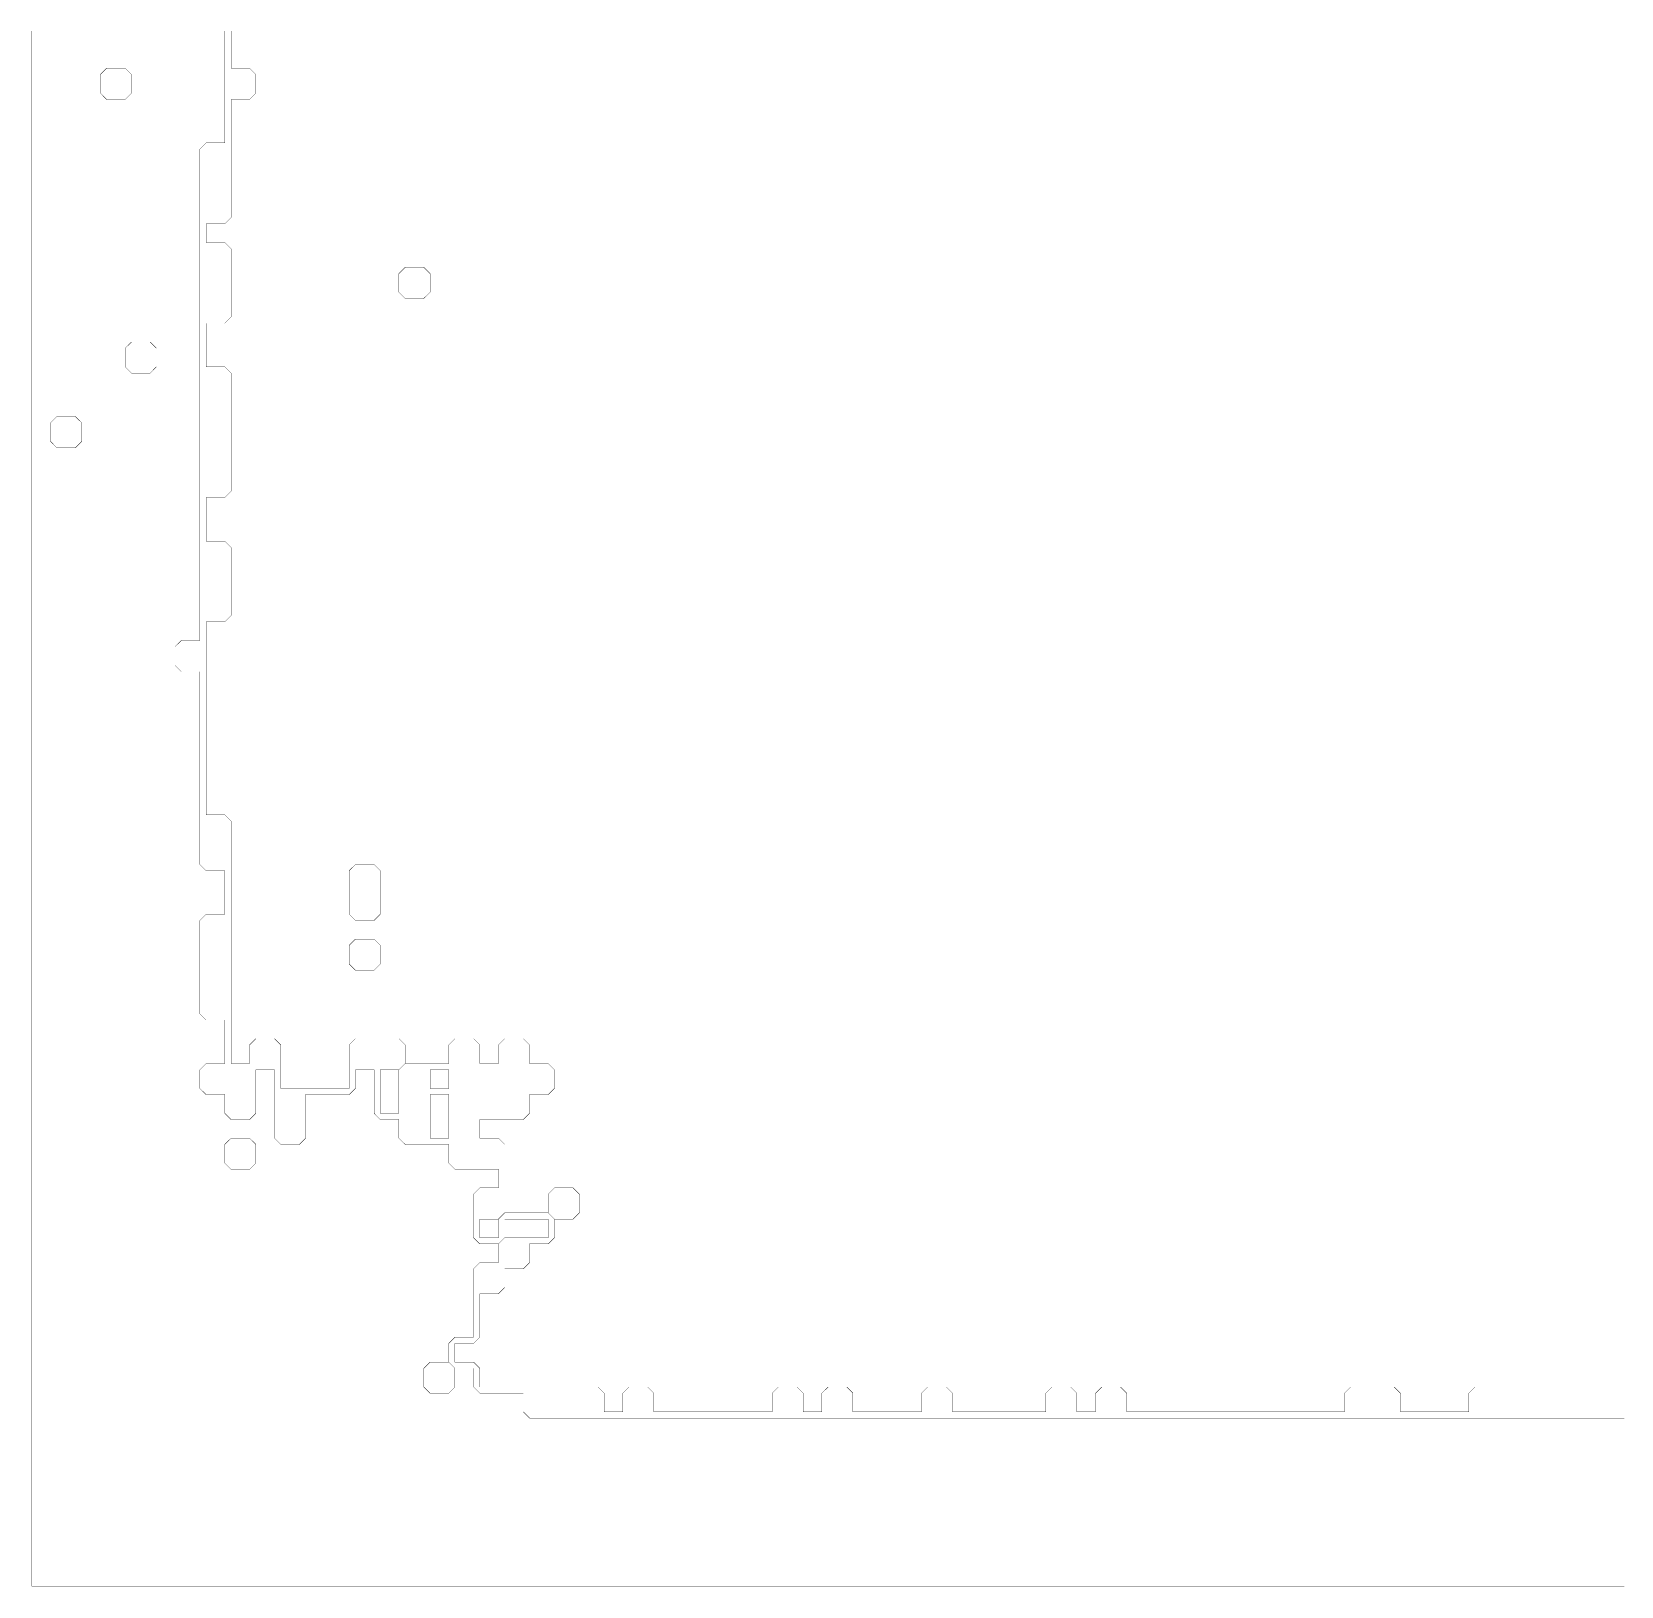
# Model space of a CAD drawing. Header units: metres. Extents: x 0 to 5090, y -5090 to 0.
# Drawn here: x 0 to 2545, y -5090 to -2601 of the extents above; entities that cross this region are included whole.
import ezdxf

# ---------------------------------------------------------------- set-up
doc = ezdxf.new("R2010")
doc.units = ezdxf.units.M
doc.layers.add('conductor', color=1, linetype='Continuous')
doc.layers.add('substrate', color=5, linetype='Continuous')

msp = doc.modelspace()

# ---------------------------------------------------------------- linework, layer by layer
at = {"layer": 'conductor', "const_width": 0.5}
msp.add_lwpolyline([(318.8, -2599.8), (318.8, -2609.8), (318.8, -2619.7), (318.8, -2629.7), (318.8, -2639.6), (318.8, -2649.6), (318.8, -2659.6), (328.7, -2659.6), (338.7, -2659.6), (348.6, -2659.6), (358.6, -2669.5), (358.6, -2679.5), (358.6, -2689.5), (358.6, -2699.4), (348.6, -2709.4), (338.7, -2709.4), (328.7, -2709.4), (318.8, -2709.4), (318.8, -2719.3), (318.8, -2729.3), (318.8, -2739.3), (318.8, -2749.2), (318.8, -2759.2), (318.8, -2769.1), (318.8, -2779.1), (318.8, -2789.1), (318.8, -2799), (318.8, -2809), (318.8, -2818.9), (318.8, -2828.9), (318.8, -2838.9), (318.8, -2848.8), (318.8, -2858.8), (318.8, -2868.8), (318.8, -2878.7), (318.8, -2888.7), (318.8, -2898.6), (308.8, -2908.6), (298.8, -2908.6), (288.9, -2908.6), (278.9, -2908.6), (278.9, -2918.6), (278.9, -2928.5), (278.9, -2938.5), (288.9, -2938.5), (298.8, -2938.5), (308.8, -2938.5), (318.8, -2948.4), (318.8, -2958.4), (318.8, -2968.4), (318.8, -2978.3), (318.8, -2988.3), (318.8, -2998.2), (318.8, -3008.2), (318.8, -3018.2), (318.8, -3028.1), (318.8, -3038.1), (318.8, -3048), (318.8, -3058), (308.8, -3068), (298.8, -3068), (288.9, -3068), (278.9, -3068), (278.9, -3077.9), (278.9, -3087.9), (278.9, -3097.9), (278.9, -3107.8), (278.9, -3117.8), (278.9, -3127.7), (278.9, -3137.7), (288.9, -3137.7), (298.8, -3137.7), (308.8, -3137.7), (318.8, -3147.7), (318.8, -3157.6), (318.8, -3167.6), (318.8, -3177.5), (318.8, -3187.5), (318.8, -3197.5), (318.8, -3207.4), (318.8, -3217.4), (318.8, -3227.3), (318.8, -3237.3), (318.8, -3247.3), (318.8, -3257.2), (318.8, -3267.2), (318.8, -3277.1), (318.8, -3287.1), (318.8, -3297.1), (318.8, -3307), (318.8, -3317), (318.8, -3327), (318.8, -3336.9), (308.8, -3346.9), (298.8, -3346.9), (288.9, -3346.9), (278.9, -3346.9), (278.9, -3356.8), (278.9, -3366.8), (278.9, -3376.8), (278.9, -3386.7), (278.9, -3396.7), (278.9, -3406.6), (278.9, -3416.6), (288.9, -3416.6), (298.8, -3416.6), (308.8, -3416.6), (318.8, -3426.6), (318.8, -3436.5), (318.8, -3446.5), (318.8, -3456.4), (318.8, -3466.4), (318.8, -3476.4), (318.8, -3486.3), (318.8, -3496.3), (318.8, -3506.2), (318.8, -3516.2), (318.8, -3526.2), (318.8, -3536.1), (308.8, -3546.1), (298.8, -3546.1), (288.9, -3546.1), (278.9, -3546.1), (278.9, -3556.1), (278.9, -3566), (278.9, -3576), (278.9, -3585.9), (278.9, -3595.9), (278.9, -3605.9), (278.9, -3615.8), (278.9, -3625.8), (278.9, -3635.7), (278.9, -3645.7), (278.9, -3655.7), (278.9, -3665.6), (278.9, -3675.6), (278.9, -3685.5), (278.9, -3695.5), (278.9, -3705.5), (278.9, -3715.4), (278.9, -3725.4), (278.9, -3735.4), (278.9, -3745.3), (278.9, -3755.3), (278.9, -3765.2), (278.9, -3775.2), (278.9, -3785.2), (278.9, -3795.1), (278.9, -3805.1), (278.9, -3815), (278.9, -3825), (278.9, -3835), (278.9, -3844.9), (278.9, -3854.9), (288.9, -3854.9), (298.8, -3854.9), (308.8, -3854.9), (318.8, -3864.8), (318.8, -3874.8), (318.8, -3884.8), (318.8, -3894.7), (318.8, -3904.7), (318.8, -3914.6), (318.8, -3924.6), (318.8, -3934.6), (318.8, -3944.5), (318.8, -3954.5), (318.8, -3964.5), (318.8, -3974.4), (318.8, -3984.4), (318.8, -3994.3), (318.8, -4004.3), (318.8, -4014.3), (318.8, -4024.2), (318.8, -4034.2), (318.8, -4044.1), (318.8, -4054.1), (318.8, -4064.1), (318.8, -4074), (318.8, -4084), (318.8, -4093.9), (318.8, -4103.9), (318.8, -4113.9), (318.8, -4123.8), (318.8, -4133.8), (318.8, -4143.8), (318.8, -4153.7), (318.8, -4163.7), (318.8, -4173.6), (318.8, -4183.6), (318.8, -4193.6), (318.8, -4203.5), (318.8, -4213.5), (318.8, -4223.4), (318.8, -4233.4), (318.8, -4243.4), (318.8, -4253.3), (328.7, -4253.3), (338.7, -4253.3), (348.6, -4253.3), (348.6, -4243.4), (348.6, -4233.4), (348.6, -4223.4), (358.6, -4213.5), (368.6, -4213.5), (378.5, -4213.5), (388.5, -4213.5), (398.4, -4223.4), (398.4, -4233.4), (398.4, -4243.4), (398.4, -4253.3), (398.4, -4263.3), (398.4, -4273.2), (398.4, -4283.2), (398.4, -4293.2), (408.4, -4293.2), (418.4, -4293.2), (428.3, -4293.2), (438.3, -4293.2), (448.2, -4293.2), (458.2, -4293.2), (468.2, -4293.2), (478.1, -4293.2), (488.1, -4293.2), (498, -4293.2), (508, -4293.2), (508, -4283.2), (508, -4273.2), (508, -4263.3), (508, -4253.3), (508, -4243.4), (508, -4233.4), (508, -4223.4), (518, -4213.5), (527.9, -4213.5), (537.9, -4213.5), (547.9, -4213.5), (557.8, -4213.5), (567.8, -4213.5), (577.7, -4213.5), (587.7, -4213.5), (597.7, -4223.4), (597.7, -4233.4), (597.7, -4243.4), (597.7, -4253.3), (587.7, -4263.3), (577.7, -4263.3), (567.8, -4263.3), (557.8, -4263.3), (557.8, -4273.2), (557.8, -4283.2), (557.8, -4293.2), (557.8, -4303.1), (557.8, -4313.1), (557.8, -4323), (557.8, -4333), (567.8, -4333), (577.7, -4333), (587.7, -4333), (587.7, -4323), (587.7, -4313.1), (587.7, -4303.1), (587.7, -4293.2), (587.7, -4283.2), (587.7, -4273.2), (587.7, -4263.3), (597.7, -4253.3), (607.6, -4253.3), (617.6, -4253.3), (627.5, -4253.3), (637.5, -4253.3), (647.5, -4253.3), (657.4, -4253.3), (667.4, -4253.3), (667.4, -4243.4), (667.4, -4233.4), (667.4, -4223.4), (677.3, -4213.5), (687.3, -4213.5), (697.3, -4213.5), (707.2, -4213.5), (717.2, -4223.4), (717.2, -4233.4), (717.2, -4243.4), (717.2, -4253.3), (727.1, -4253.3), (737.1, -4253.3), (747.1, -4253.3), (747.1, -4243.4), (747.1, -4233.4), (747.1, -4223.4), (757, -4213.5), (767, -4213.5), (777, -4213.5), (786.9, -4213.5), (796.9, -4223.4), (796.9, -4233.4), (796.9, -4243.4), (796.9, -4253.3), (806.8, -4253.3), (816.8, -4253.3), (826.8, -4253.3), (836.7, -4263.3), (836.7, -4273.2), (836.7, -4283.2), (836.7, -4293.2), (826.8, -4303.1), (816.8, -4303.1), (806.8, -4303.1), (796.9, -4303.1), (796.9, -4313.1), (796.9, -4323), (796.9, -4333), (786.9, -4343), (777, -4343), (767, -4343), (757, -4343), (747.1, -4343), (737.1, -4343), (727.1, -4343), (717.2, -4343), (717.2, -4352.9), (717.2, -4362.9), (717.2, -4372.9), (727.1, -4372.9), (737.1, -4372.9), (747.1, -4372.9), (757, -4382.8), (757, -4392.8), (757, -4402.7), (757, -4412.7), (757, -4422.7), (757, -4432.6), (757, -4442.6), (757, -4452.5), (757, -4462.5), (757, -4472.5), (757, -4482.4), (757, -4492.4), (747.1, -4502.3), (737.1, -4502.3), (727.1, -4502.3), (717.2, -4502.3), (717.2, -4512.3), (717.2, -4522.3), (717.2, -4532.2), (727.1, -4532.2), (737.1, -4532.2), (747.1, -4532.2), (747.1, -4522.3), (747.1, -4512.3), (747.1, -4502.3), (757, -4492.4), (767, -4492.4), (777, -4492.4), (786.9, -4492.4), (796.9, -4492.4), (806.8, -4492.4), (816.8, -4492.4), (826.8, -4492.4), (836.7, -4502.3), (836.7, -4512.3), (836.7, -4522.3), (836.7, -4532.2), (826.8, -4542.2), (816.8, -4542.2), (806.8, -4542.2), (796.9, -4542.2), (796.9, -4552.1), (796.9, -4562.1), (796.9, -4572.1), (786.9, -4582), (777, -4582), (767, -4582), (757, -4582), (757, -4592), (757, -4602), (757, -4611.9), (747.1, -4621.9), (737.1, -4621.9), (727.1, -4621.9), (717.2, -4621.9), (717.2, -4631.8), (717.2, -4641.8), (717.2, -4651.8), (717.2, -4661.7), (717.2, -4671.7), (717.2, -4681.6), (717.2, -4691.6), (707.2, -4701.6), (697.3, -4701.6), (687.3, -4701.6), (677.3, -4701.6), (677.3, -4711.5), (677.3, -4721.5), (677.3, -4731.4), (687.3, -4731.4), (697.3, -4731.4), (707.2, -4731.4), (717.2, -4741.4), (717.2, -4751.4), (717.2, -4761.3), (717.2, -4771.3), (727.1, -4771.3), (737.1, -4771.3), (747.1, -4771.3), (757, -4771.3), (767, -4771.3), (777, -4771.3), (786.9, -4771.3), (796.9, -4771.3), (806.8, -4771.3), (816.8, -4771.3), (826.8, -4771.3), (836.7, -4771.3), (846.7, -4771.3), (856.6, -4771.3), (866.6, -4771.3), (876.6, -4771.3), (886.5, -4771.3), (896.5, -4771.3), (906.4, -4771.3), (916.4, -4781.2), (916.4, -4791.2), (916.4, -4801.2), (916.4, -4811.1), (926.4, -4811.1), (936.3, -4811.1), (946.3, -4811.1), (946.3, -4801.2), (946.3, -4791.2), (946.3, -4781.2), (956.2, -4771.3), (966.2, -4771.3), (976.2, -4771.3), (986.1, -4771.3), (996.1, -4781.2), (996.1, -4791.2), (996.1, -4801.2), (996.1, -4811.1), (1006.1, -4811.1), (1016, -4811.1), (1026, -4811.1), (1035.9, -4811.1), (1045.9, -4811.1), (1055.9, -4811.1), (1065.8, -4811.1), (1075.8, -4811.1), (1085.7, -4811.1), (1095.7, -4811.1), (1105.7, -4811.1), (1115.6, -4811.1), (1125.6, -4811.1), (1135.5, -4811.1), (1145.5, -4811.1), (1155.5, -4811.1), (1165.4, -4811.1), (1175.4, -4811.1), (1185.4, -4811.1), (1185.4, -4801.2), (1185.4, -4791.2), (1185.4, -4781.2), (1195.3, -4771.3), (1205.3, -4771.3), (1215.2, -4771.3), (1225.2, -4771.3), (1235.2, -4781.2), (1235.2, -4791.2), (1235.2, -4801.2), (1235.2, -4811.1), (1245.1, -4811.1), (1255.1, -4811.1), (1265, -4811.1), (1265, -4801.2), (1265, -4791.2), (1265, -4781.2), (1275, -4771.3), (1285, -4771.3), (1294.9, -4771.3), (1304.9, -4771.3), (1314.8, -4781.2), (1314.8, -4791.2), (1314.8, -4801.2), (1314.8, -4811.1), (1324.8, -4811.1), (1334.8, -4811.1), (1344.7, -4811.1), (1354.7, -4811.1), (1364.6, -4811.1), (1374.6, -4811.1), (1384.6, -4811.1), (1394.5, -4811.1), (1404.5, -4811.1), (1414.5, -4811.1), (1424.4, -4811.1), (1424.4, -4801.2), (1424.4, -4791.2), (1424.4, -4781.2), (1434.4, -4771.3), (1444.3, -4771.3), (1454.3, -4771.3), (1464.3, -4771.3), (1474.2, -4781.2), (1474.2, -4791.2), (1474.2, -4801.2), (1474.2, -4811.1), (1484.2, -4811.1), (1494.1, -4811.1), (1504.1, -4811.1), (1514.1, -4811.1), (1524, -4811.1), (1534, -4811.1), (1543.9, -4811.1), (1553.9, -4811.1), (1563.9, -4811.1), (1573.8, -4811.1), (1583.8, -4811.1), (1593.8, -4811.1), (1603.7, -4811.1), (1613.7, -4811.1), (1623.6, -4811.1), (1623.6, -4801.2), (1623.6, -4791.2), (1623.6, -4781.2), (1633.6, -4771.3), (1643.6, -4771.3), (1653.5, -4771.3), (1663.5, -4771.3), (1673.4, -4781.2), (1673.4, -4791.2), (1673.4, -4801.2), (1673.4, -4811.1), (1683.4, -4811.1), (1693.4, -4811.1), (1703.3, -4811.1), (1703.3, -4801.2), (1703.3, -4791.2), (1703.3, -4781.2), (1713.3, -4771.3), (1723.2, -4771.3), (1733.2, -4771.3), (1743.2, -4771.3), (1753.1, -4781.2), (1753.1, -4791.2), (1753.1, -4801.2), (1753.1, -4811.1), (1763.1, -4811.1), (1773, -4811.1), (1783, -4811.1), (1793, -4811.1), (1802.9, -4811.1), (1812.9, -4811.1), (1822.9, -4811.1), (1832.8, -4811.1), (1842.8, -4811.1), (1852.7, -4811.1), (1862.7, -4811.1), (1872.7, -4811.1), (1882.6, -4811.1), (1892.6, -4811.1), (1902.5, -4811.1), (1912.5, -4811.1), (1922.5, -4811.1), (1932.4, -4811.1), (1942.4, -4811.1), (1952.3, -4811.1), (1962.3, -4811.1), (1972.3, -4811.1), (1982.2, -4811.1), (1992.2, -4811.1), (2002.1, -4811.1), (2012.1, -4811.1), (2022.1, -4811.1), (2032, -4811.1), (2042, -4811.1), (2052, -4811.1), (2061.9, -4811.1), (2071.9, -4811.1), (2081.8, -4811.1), (2091.8, -4811.1), (2101.8, -4811.1), (2101.8, -4801.2), (2101.8, -4791.2), (2101.8, -4781.2), (2111.7, -4771.3), (2121.7, -4771.3), (2131.6, -4771.3), (2141.6, -4771.3), (2151.6, -4771.3), (2161.5, -4771.3), (2171.5, -4771.3), (2181.4, -4771.3), (2191.4, -4781.2), (2191.4, -4791.2), (2191.4, -4801.2), (2191.4, -4811.1), (2201.4, -4811.1), (2211.3, -4811.1), (2221.3, -4811.1), (2231.2, -4811.1), (2241.2, -4811.1), (2251.2, -4811.1), (2261.1, -4811.1), (2271.1, -4811.1), (2281.1, -4811.1), (2291, -4811.1), (2301, -4811.1), (2301, -4801.2), (2301, -4791.2), (2301, -4781.2), (2310.9, -4771.3), (2320.9, -4771.3), (2330.9, -4771.3), (2340.8, -4771.3), (2350.8, -4771.3), (2360.7, -4771.3), (2370.7, -4771.3), (2380.7, -4771.3), (2390.6, -4771.3), (2400.6, -4771.3), (2410.5, -4771.3), (2420.5, -4771.3), (2430.5, -4771.3), (2440.4, -4771.3), (2450.4, -4771.3), (2460.4, -4771.3), (2470.3, -4771.3), (2480.3, -4771.3), (2490.2, -4771.3), (2500.2, -4771.3), (2510.2, -4771.3), (2520.1, -4771.3), (2530.1, -4771.3), (2540, -4771.3), (2550, -4771.3)], dxfattribs=at)
for points in [[(587.7, -2988.3), (597.7, -2978.3), (607.6, -2978.3), (617.6, -2978.3), (627.5, -2978.3), (637.5, -2988.3), (637.5, -2998.2), (637.5, -3008.2), (637.5, -3018.2), (627.5, -3028.1), (617.6, -3028.1), (607.6, -3028.1), (597.7, -3028.1), (587.7, -3018.2), (587.7, -3008.2), (587.7, -2998.2)], [(508, -3944.5), (518, -3934.6), (527.9, -3934.6), (537.9, -3934.6), (547.9, -3934.6), (557.8, -3944.5), (557.8, -3954.5), (557.8, -3964.5), (557.8, -3974.4), (557.8, -3984.4), (557.8, -3994.3), (557.8, -4004.3), (557.8, -4014.3), (547.9, -4024.2), (537.9, -4024.2), (527.9, -4024.2), (518, -4024.2), (508, -4014.3), (508, -4004.3), (508, -3994.3), (508, -3984.4), (508, -3974.4), (508, -3964.5), (508, -3954.5)], [(508, -4064.1), (518, -4054.1), (527.9, -4054.1), (537.9, -4054.1), (547.9, -4054.1), (557.8, -4064.1), (557.8, -4074), (557.8, -4084), (557.8, -4093.9), (547.9, -4103.9), (537.9, -4103.9), (527.9, -4103.9), (518, -4103.9), (508, -4093.9), (508, -4084), (508, -4074)], [(637.5, -4303.1), (637.5, -4313.1), (637.5, -4323), (637.5, -4333), (637.5, -4343), (637.5, -4352.9), (637.5, -4362.9), (637.5, -4372.9), (647.5, -4372.9), (657.4, -4372.9), (667.4, -4372.9), (667.4, -4362.9), (667.4, -4352.9), (667.4, -4343), (667.4, -4333), (667.4, -4323), (667.4, -4313.1), (667.4, -4303.1), (657.4, -4303.1), (647.5, -4303.1)], [(826.8, -4462.5), (836.7, -4452.5), (846.7, -4452.5), (856.6, -4452.5), (866.6, -4452.5), (876.6, -4462.5), (876.6, -4472.5), (876.6, -4482.4), (876.6, -4492.4), (866.6, -4502.3), (856.6, -4502.3), (846.7, -4502.3), (836.7, -4502.3), (826.8, -4492.4), (826.8, -4482.4), (826.8, -4472.5)]]:
    msp.add_lwpolyline(points, close=True, dxfattribs=at)
at = {"layer": 'substrate', "const_width": 0.5}
for points in [[(0, -2599.8), (0, -2609.8), (0, -2619.7), (0, -2629.7), (0, -2639.6), (0, -2649.6), (0, -2659.6), (0, -2669.5), (0, -2679.5), (0, -2689.5), (0, -2699.4), (0, -2709.4), (0, -2719.3), (0, -2729.3), (0, -2739.3), (0, -2749.2), (0, -2759.2), (0, -2769.1), (0, -2779.1), (0, -2789.1), (0, -2799), (0, -2809), (0, -2818.9), (0, -2828.9), (0, -2838.9), (0, -2848.8), (0, -2858.8), (0, -2868.8), (0, -2878.7), (0, -2888.7), (0, -2898.6), (0, -2908.6), (0, -2918.6), (0, -2928.5), (0, -2938.5), (0, -2948.4), (0, -2958.4), (0, -2968.4), (0, -2978.3), (0, -2988.3), (0, -2998.2), (0, -3008.2), (0, -3018.2), (0, -3028.1), (0, -3038.1), (0, -3048), (0, -3058), (0, -3068), (0, -3077.9), (0, -3087.9), (0, -3097.9), (0, -3107.8), (0, -3117.8), (0, -3127.7), (0, -3137.7), (0, -3147.7), (0, -3157.6), (0, -3167.6), (0, -3177.5), (0, -3187.5), (0, -3197.5), (0, -3207.4), (0, -3217.4), (0, -3227.3), (0, -3237.3), (0, -3247.3), (0, -3257.2), (0, -3267.2), (0, -3277.1), (0, -3287.1), (0, -3297.1), (0, -3307), (0, -3317), (0, -3327), (0, -3336.9), (0, -3346.9), (0, -3356.8), (0, -3366.8), (0, -3376.8), (0, -3386.7), (0, -3396.7), (0, -3406.6), (0, -3416.6), (0, -3426.6), (0, -3436.5), (0, -3446.5), (0, -3456.4), (0, -3466.4), (0, -3476.4), (0, -3486.3), (0, -3496.3), (0, -3506.2), (0, -3516.2), (0, -3526.2), (0, -3536.1), (0, -3546.1), (0, -3556.1), (0, -3566), (0, -3576), (0, -3585.9), (0, -3595.9), (0, -3605.9), (0, -3615.8), (0, -3625.8), (0, -3635.7), (0, -3645.7), (0, -3655.7), (0, -3665.6), (0, -3675.6), (0, -3685.5), (0, -3695.5), (0, -3705.5), (0, -3715.4), (0, -3725.4), (0, -3735.4), (0, -3745.3), (0, -3755.3), (0, -3765.2), (0, -3775.2), (0, -3785.2), (0, -3795.1), (0, -3805.1), (0, -3815), (0, -3825), (0, -3835), (0, -3844.9), (0, -3854.9), (0, -3864.8), (0, -3874.8), (0, -3884.8), (0, -3894.7), (0, -3904.7), (0, -3914.6), (0, -3924.6), (0, -3934.6), (0, -3944.5), (0, -3954.5), (0, -3964.5), (0, -3974.4), (0, -3984.4), (0, -3994.3), (0, -4004.3), (0, -4014.3), (0, -4024.2), (0, -4034.2), (0, -4044.1), (0, -4054.1), (0, -4064.1), (0, -4074), (0, -4084), (0, -4093.9), (0, -4103.9), (0, -4113.9), (0, -4123.8), (0, -4133.8), (0, -4143.8), (0, -4153.7), (0, -4163.7), (0, -4173.6), (0, -4183.6), (0, -4193.6), (0, -4203.5), (0, -4213.5), (0, -4223.4), (0, -4233.4), (0, -4243.4), (0, -4253.3), (0, -4263.3), (0, -4273.2), (0, -4283.2), (0, -4293.2), (0, -4303.1), (0, -4313.1), (0, -4323), (0, -4333), (0, -4343), (0, -4352.9), (0, -4362.9), (0, -4372.9), (0, -4382.8), (0, -4392.8), (0, -4402.7), (0, -4412.7), (0, -4422.7), (0, -4432.6), (0, -4442.6), (0, -4452.5), (0, -4462.5), (0, -4472.5), (0, -4482.4), (0, -4492.4), (0, -4502.3), (0, -4512.3), (0, -4522.3), (0, -4532.2), (0, -4542.2), (0, -4552.1), (0, -4562.1), (0, -4572.1), (0, -4582), (0, -4592), (0, -4602), (0, -4611.9), (0, -4621.9), (0, -4631.8), (0, -4641.8), (0, -4651.8), (0, -4661.7), (0, -4671.7), (0, -4681.6), (0, -4691.6), (0, -4701.6), (0, -4711.5), (0, -4721.5), (0, -4731.4), (0, -4741.4), (0, -4751.4), (0, -4761.3), (0, -4771.3), (0, -4781.2), (0, -4791.2), (0, -4801.2), (0, -4811.1), (0, -4821.1), (0, -4831.1), (0, -4841), (0, -4851), (0, -4860.9), (0, -4870.9), (0, -4880.9), (0, -4890.8), (0, -4900.8), (0, -4910.7), (0, -4920.7), (0, -4930.7), (0, -4940.6), (0, -4950.6), (0, -4960.5), (0, -4970.5), (0, -4980.5), (0, -4990.4), (0, -5000.4), (0, -5010.4), (0, -5020.3), (0, -5030.3), (0, -5040.2), (0, -5050.2), (0, -5060.2), (0, -5070.1), (0, -5080.1), (0, -5090), (10, -5090), (19.9, -5090), (29.9, -5090), (39.8, -5090), (49.8, -5090), (59.8, -5090), (69.7, -5090), (79.7, -5090), (89.6, -5090), (99.6, -5090), (109.6, -5090), (119.5, -5090), (129.5, -5090), (139.5, -5090), (149.4, -5090), (159.4, -5090), (169.3, -5090), (179.3, -5090), (189.3, -5090), (199.2, -5090), (209.2, -5090), (219.1, -5090), (229.1, -5090), (239.1, -5090), (249, -5090), (259, -5090), (268.9, -5090), (278.9, -5090), (288.9, -5090), (298.8, -5090), (308.8, -5090), (318.8, -5090), (328.7, -5090), (338.7, -5090), (348.6, -5090), (358.6, -5090), (368.6, -5090), (378.5, -5090), (388.5, -5090), (398.4, -5090), (408.4, -5090), (418.4, -5090), (428.3, -5090), (438.3, -5090), (448.2, -5090), (458.2, -5090), (468.2, -5090), (478.1, -5090), (488.1, -5090), (498, -5090), (508, -5090), (518, -5090), (527.9, -5090), (537.9, -5090), (547.9, -5090), (557.8, -5090), (567.8, -5090), (577.7, -5090), (587.7, -5090), (597.7, -5090), (607.6, -5090), (617.6, -5090), (627.5, -5090), (637.5, -5090), (647.5, -5090), (657.4, -5090), (667.4, -5090), (677.3, -5090), (687.3, -5090), (697.3, -5090), (707.2, -5090), (717.2, -5090), (727.1, -5090), (737.1, -5090), (747.1, -5090), (757, -5090), (767, -5090), (777, -5090), (786.9, -5090), (796.9, -5090), (806.8, -5090), (816.8, -5090), (826.8, -5090), (836.7, -5090), (846.7, -5090), (856.6, -5090), (866.6, -5090), (876.6, -5090), (886.5, -5090), (896.5, -5090), (906.4, -5090), (916.4, -5090), (926.4, -5090), (936.3, -5090), (946.3, -5090), (956.2, -5090), (966.2, -5090), (976.2, -5090), (986.1, -5090), (996.1, -5090), (1006.1, -5090), (1016, -5090), (1026, -5090), (1035.9, -5090), (1045.9, -5090), (1055.9, -5090), (1065.8, -5090), (1075.8, -5090), (1085.7, -5090), (1095.7, -5090), (1105.7, -5090), (1115.6, -5090), (1125.6, -5090), (1135.5, -5090), (1145.5, -5090), (1155.5, -5090), (1165.4, -5090), (1175.4, -5090), (1185.4, -5090), (1195.3, -5090), (1205.3, -5090), (1215.2, -5090), (1225.2, -5090), (1235.2, -5090), (1245.1, -5090), (1255.1, -5090), (1265, -5090), (1275, -5090), (1285, -5090), (1294.9, -5090), (1304.9, -5090), (1314.8, -5090), (1324.8, -5090), (1334.8, -5090), (1344.7, -5090), (1354.7, -5090), (1364.6, -5090), (1374.6, -5090), (1384.6, -5090), (1394.5, -5090), (1404.5, -5090), (1414.5, -5090), (1424.4, -5090), (1434.4, -5090), (1444.3, -5090), (1454.3, -5090), (1464.3, -5090), (1474.2, -5090), (1484.2, -5090), (1494.1, -5090), (1504.1, -5090), (1514.1, -5090), (1524, -5090), (1534, -5090), (1543.9, -5090), (1553.9, -5090), (1563.9, -5090), (1573.8, -5090), (1583.8, -5090), (1593.8, -5090), (1603.7, -5090), (1613.7, -5090), (1623.6, -5090), (1633.6, -5090), (1643.6, -5090), (1653.5, -5090), (1663.5, -5090), (1673.4, -5090), (1683.4, -5090), (1693.4, -5090), (1703.3, -5090), (1713.3, -5090), (1723.2, -5090), (1733.2, -5090), (1743.2, -5090), (1753.1, -5090), (1763.1, -5090), (1773, -5090), (1783, -5090), (1793, -5090), (1802.9, -5090), (1812.9, -5090), (1822.9, -5090), (1832.8, -5090), (1842.8, -5090), (1852.7, -5090), (1862.7, -5090), (1872.7, -5090), (1882.6, -5090), (1892.6, -5090), (1902.5, -5090), (1912.5, -5090), (1922.5, -5090), (1932.4, -5090), (1942.4, -5090), (1952.3, -5090), (1962.3, -5090), (1972.3, -5090), (1982.2, -5090), (1992.2, -5090), (2002.1, -5090), (2012.1, -5090), (2022.1, -5090), (2032, -5090), (2042, -5090), (2052, -5090), (2061.9, -5090), (2071.9, -5090), (2081.8, -5090), (2091.8, -5090), (2101.8, -5090), (2111.7, -5090), (2121.7, -5090), (2131.6, -5090), (2141.6, -5090), (2151.6, -5090), (2161.5, -5090), (2171.5, -5090), (2181.4, -5090), (2191.4, -5090), (2201.4, -5090), (2211.3, -5090), (2221.3, -5090), (2231.2, -5090), (2241.2, -5090), (2251.2, -5090), (2261.1, -5090), (2271.1, -5090), (2281.1, -5090), (2291, -5090), (2301, -5090), (2310.9, -5090), (2320.9, -5090), (2330.9, -5090), (2340.8, -5090), (2350.8, -5090), (2360.7, -5090), (2370.7, -5090), (2380.7, -5090), (2390.6, -5090), (2400.6, -5090), (2410.5, -5090), (2420.5, -5090), (2430.5, -5090), (2440.4, -5090), (2450.4, -5090), (2460.4, -5090), (2470.3, -5090), (2480.3, -5090), (2490.2, -5090), (2500.2, -5090), (2510.2, -5090), (2520.1, -5090), (2530.1, -5090), (2540, -5090), (2550, -5090)], [(2550, -4821.1), (2540, -4821.1), (2530.1, -4821.1), (2520.1, -4821.1), (2510.2, -4821.1), (2500.2, -4821.1), (2490.2, -4821.1), (2480.3, -4821.1), (2470.3, -4821.1), (2460.4, -4821.1), (2450.4, -4821.1), (2440.4, -4821.1), (2430.5, -4821.1), (2420.5, -4821.1), (2410.5, -4821.1), (2400.6, -4821.1), (2390.6, -4821.1), (2380.7, -4821.1), (2370.7, -4821.1), (2360.7, -4821.1), (2350.8, -4821.1), (2340.8, -4821.1), (2330.9, -4821.1), (2320.9, -4821.1), (2310.9, -4821.1), (2301, -4821.1), (2291, -4821.1), (2281.1, -4821.1), (2271.1, -4821.1), (2261.1, -4821.1), (2251.2, -4821.1), (2241.2, -4821.1), (2231.2, -4821.1), (2221.3, -4821.1), (2211.3, -4821.1), (2201.4, -4821.1), (2191.4, -4821.1), (2181.4, -4821.1), (2171.5, -4821.1), (2161.5, -4821.1), (2151.6, -4821.1), (2141.6, -4821.1), (2131.6, -4821.1), (2121.7, -4821.1), (2111.7, -4821.1), (2101.8, -4821.1), (2091.8, -4821.1), (2081.8, -4821.1), (2071.9, -4821.1), (2061.9, -4821.1), (2052, -4821.1), (2042, -4821.1), (2032, -4821.1), (2022.1, -4821.1), (2012.1, -4821.1), (2002.1, -4821.1), (1992.2, -4821.1), (1982.2, -4821.1), (1972.3, -4821.1), (1962.3, -4821.1), (1952.3, -4821.1), (1942.4, -4821.1), (1932.4, -4821.1), (1922.5, -4821.1), (1912.5, -4821.1), (1902.5, -4821.1), (1892.6, -4821.1), (1882.6, -4821.1), (1872.7, -4821.1), (1862.7, -4821.1), (1852.7, -4821.1), (1842.8, -4821.1), (1832.8, -4821.1), (1822.9, -4821.1), (1812.9, -4821.1), (1802.9, -4821.1), (1793, -4821.1), (1783, -4821.1), (1773, -4821.1), (1763.1, -4821.1), (1753.1, -4821.1), (1743.2, -4821.1), (1733.2, -4821.1), (1723.2, -4821.1), (1713.3, -4821.1), (1703.3, -4821.1), (1693.4, -4821.1), (1683.4, -4821.1), (1673.4, -4821.1), (1663.5, -4821.1), (1653.5, -4821.1), (1643.6, -4821.1), (1633.6, -4821.1), (1623.6, -4821.1), (1613.7, -4821.1), (1603.7, -4821.1), (1593.8, -4821.1), (1583.8, -4821.1), (1573.8, -4821.1), (1563.9, -4821.1), (1553.9, -4821.1), (1543.9, -4821.1), (1534, -4821.1), (1524, -4821.1), (1514.1, -4821.1), (1504.1, -4821.1), (1494.1, -4821.1), (1484.2, -4821.1), (1474.2, -4821.1), (1464.3, -4821.1), (1454.3, -4821.1), (1444.3, -4821.1), (1434.4, -4821.1), (1424.4, -4821.1), (1414.5, -4821.1), (1404.5, -4821.1), (1394.5, -4821.1), (1384.6, -4821.1), (1374.6, -4821.1), (1364.6, -4821.1), (1354.7, -4821.1), (1344.7, -4821.1), (1334.8, -4821.1), (1324.8, -4821.1), (1314.8, -4821.1), (1304.9, -4821.1), (1294.9, -4821.1), (1285, -4821.1), (1275, -4821.1), (1265, -4821.1), (1255.1, -4821.1), (1245.1, -4821.1), (1235.2, -4821.1), (1225.2, -4821.1), (1215.2, -4821.1), (1205.3, -4821.1), (1195.3, -4821.1), (1185.4, -4821.1), (1175.4, -4821.1), (1165.4, -4821.1), (1155.5, -4821.1), (1145.5, -4821.1), (1135.5, -4821.1), (1125.6, -4821.1), (1115.6, -4821.1), (1105.7, -4821.1), (1095.7, -4821.1), (1085.7, -4821.1), (1075.8, -4821.1), (1065.8, -4821.1), (1055.9, -4821.1), (1045.9, -4821.1), (1035.9, -4821.1), (1026, -4821.1), (1016, -4821.1), (1006.1, -4821.1), (996.1, -4821.1), (986.1, -4821.1), (976.2, -4821.1), (966.2, -4821.1), (956.2, -4821.1), (946.3, -4821.1), (936.3, -4821.1), (926.4, -4821.1), (916.4, -4821.1), (906.4, -4821.1), (896.5, -4821.1), (886.5, -4821.1), (876.6, -4821.1), (866.6, -4821.1), (856.6, -4821.1), (846.7, -4821.1), (836.7, -4821.1), (826.8, -4821.1), (816.8, -4821.1), (806.8, -4821.1), (796.9, -4821.1), (786.9, -4811.1), (786.9, -4801.2), (786.9, -4791.2), (786.9, -4781.2), (777, -4781.2), (767, -4781.2), (757, -4781.2), (747.1, -4781.2), (737.1, -4781.2), (727.1, -4781.2), (717.2, -4781.2), (707.2, -4771.3), (707.2, -4761.3), (707.2, -4751.4), (707.2, -4741.4), (697.3, -4741.4), (687.3, -4741.4), (677.3, -4741.4), (667.4, -4731.4), (667.4, -4721.5), (667.4, -4711.5), (667.4, -4701.6), (677.3, -4691.6), (687.3, -4691.6), (697.3, -4691.6), (707.2, -4691.6), (707.2, -4681.6), (707.2, -4671.7), (707.2, -4661.7), (707.2, -4651.8), (707.2, -4641.8), (707.2, -4631.8), (707.2, -4621.9), (707.2, -4611.9), (707.2, -4602), (707.2, -4592), (707.2, -4582), (717.2, -4572.1), (727.1, -4572.1), (737.1, -4572.1), (747.1, -4572.1), (747.1, -4562.1), (747.1, -4552.1), (747.1, -4542.2), (757, -4532.2), (767, -4532.2), (777, -4532.2), (786.9, -4532.2), (796.9, -4532.2), (806.8, -4532.2), (816.8, -4532.2), (826.8, -4532.2), (826.8, -4522.3), (826.8, -4512.3), (826.8, -4502.3), (816.8, -4502.3), (806.8, -4502.3), (796.9, -4502.3), (786.9, -4502.3), (777, -4502.3), (767, -4502.3), (757, -4502.3), (757, -4512.3), (757, -4522.3), (757, -4532.2), (747.1, -4542.2), (737.1, -4542.2), (727.1, -4542.2), (717.2, -4542.2), (707.2, -4532.2), (707.2, -4522.3), (707.2, -4512.3), (707.2, -4502.3), (707.2, -4492.4), (707.2, -4482.4), (707.2, -4472.5), (707.2, -4462.5), (717.2, -4452.5), (727.1, -4452.5), (737.1, -4452.5), (747.1, -4452.5), (747.1, -4442.6), (747.1, -4432.6), (747.1, -4422.7), (737.1, -4422.7), (727.1, -4422.7), (717.2, -4422.7), (707.2, -4422.7), (697.3, -4422.7), (687.3, -4422.7), (677.3, -4422.7), (667.4, -4412.7), (667.4, -4402.7), (667.4, -4392.8), (667.4, -4382.8), (657.4, -4382.8), (647.5, -4382.8), (637.5, -4382.8), (627.5, -4382.8), (617.6, -4382.8), (607.6, -4382.8), (597.7, -4382.8), (587.7, -4372.9), (587.7, -4362.9), (587.7, -4352.9), (587.7, -4343), (577.7, -4343), (567.8, -4343), (557.8, -4343), (547.9, -4333), (547.9, -4323), (547.9, -4313.1), (547.9, -4303.1), (547.9, -4293.2), (547.9, -4283.2), (547.9, -4273.2), (547.9, -4263.3), (537.9, -4263.3), (527.9, -4263.3), (518, -4263.3), (518, -4273.2), (518, -4283.2), (518, -4293.2), (508, -4303.1), (498, -4303.1), (488.1, -4303.1), (478.1, -4303.1), (468.2, -4303.1), (458.2, -4303.1), (448.2, -4303.1), (438.3, -4303.1), (438.3, -4313.1), (438.3, -4323), (438.3, -4333), (438.3, -4343), (438.3, -4352.9), (438.3, -4362.9), (438.3, -4372.9), (428.3, -4382.8), (418.4, -4382.8), (408.4, -4382.8), (398.4, -4382.8), (388.5, -4372.9), (388.5, -4362.9), (388.5, -4352.9), (388.5, -4343), (388.5, -4333), (388.5, -4323), (388.5, -4313.1), (388.5, -4303.1), (388.5, -4293.2), (388.5, -4283.2), (388.5, -4273.2), (388.5, -4263.3), (378.5, -4263.3), (368.6, -4263.3), (358.6, -4263.3), (358.6, -4273.2), (358.6, -4283.2), (358.6, -4293.2), (358.6, -4303.1), (358.6, -4313.1), (358.6, -4323), (358.6, -4333), (348.6, -4343), (338.7, -4343), (328.7, -4343), (318.8, -4343), (308.8, -4333), (308.8, -4323), (308.8, -4313.1), (308.8, -4303.1), (298.8, -4303.1), (288.9, -4303.1), (278.9, -4303.1), (268.9, -4293.2), (268.9, -4283.2), (268.9, -4273.2), (268.9, -4263.3), (278.9, -4253.3), (288.9, -4253.3), (298.8, -4253.3), (308.8, -4253.3), (308.8, -4243.4), (308.8, -4233.4), (308.8, -4223.4), (308.8, -4213.5), (308.8, -4203.5), (308.8, -4193.6), (308.8, -4183.6), (298.8, -4183.6), (288.9, -4183.6), (278.9, -4183.6), (268.9, -4173.6), (268.9, -4163.7), (268.9, -4153.7), (268.9, -4143.8), (268.9, -4133.8), (268.9, -4123.8), (268.9, -4113.9), (268.9, -4103.9), (268.9, -4093.9), (268.9, -4084), (268.9, -4074), (268.9, -4064.1), (268.9, -4054.1), (268.9, -4044.1), (268.9, -4034.2), (268.9, -4024.2), (278.9, -4014.3), (288.9, -4014.3), (298.8, -4014.3), (308.8, -4014.3), (308.8, -4004.3), (308.8, -3994.3), (308.8, -3984.4), (308.8, -3974.4), (308.8, -3964.5), (308.8, -3954.5), (308.8, -3944.5), (298.8, -3944.5), (288.9, -3944.5), (278.9, -3944.5), (268.9, -3934.6), (268.9, -3924.6), (268.9, -3914.6), (268.9, -3904.7), (268.9, -3894.7), (268.9, -3884.8), (268.9, -3874.8), (268.9, -3864.8), (268.9, -3854.9), (268.9, -3844.9), (268.9, -3835), (268.9, -3825), (268.9, -3815), (268.9, -3805.1), (268.9, -3795.1), (268.9, -3785.2), (268.9, -3775.2), (268.9, -3765.2), (268.9, -3755.3), (268.9, -3745.3), (268.9, -3735.4), (268.9, -3725.4), (268.9, -3715.4), (268.9, -3705.5), (268.9, -3695.5), (268.9, -3685.5), (268.9, -3675.6), (268.9, -3665.6), (268.9, -3655.7), (268.9, -3645.7), (268.9, -3635.7), (268.9, -3625.8), (259, -3625.8), (249, -3625.8), (239.1, -3625.8), (229.1, -3615.8), (229.1, -3605.9), (229.1, -3595.9), (229.1, -3585.9), (239.1, -3576), (249, -3576), (259, -3576), (268.9, -3576), (268.9, -3566), (268.9, -3556.1), (268.9, -3546.1), (268.9, -3536.1), (268.9, -3526.2), (268.9, -3516.2), (268.9, -3506.2), (268.9, -3496.3), (268.9, -3486.3), (268.9, -3476.4), (268.9, -3466.4), (268.9, -3456.4), (268.9, -3446.5), (268.9, -3436.5), (268.9, -3426.6), (268.9, -3416.6), (268.9, -3406.6), (268.9, -3396.7), (268.9, -3386.7), (268.9, -3376.8), (268.9, -3366.8), (268.9, -3356.8), (268.9, -3346.9), (268.9, -3336.9), (268.9, -3327), (268.9, -3317), (268.9, -3307), (268.9, -3297.1), (268.9, -3287.1), (268.9, -3277.1), (268.9, -3267.2), (268.9, -3257.2), (268.9, -3247.3), (268.9, -3237.3), (268.9, -3227.3), (268.9, -3217.4), (268.9, -3207.4), (268.9, -3197.5), (268.9, -3187.5), (268.9, -3177.5), (268.9, -3167.6), (268.9, -3157.6), (268.9, -3147.7), (268.9, -3137.7), (268.9, -3127.7), (268.9, -3117.8), (268.9, -3107.8), (268.9, -3097.9), (268.9, -3087.9), (268.9, -3077.9), (268.9, -3068), (268.9, -3058), (268.9, -3048), (268.9, -3038.1), (268.9, -3028.1), (268.9, -3018.2), (268.9, -3008.2), (268.9, -2998.2), (268.9, -2988.3), (268.9, -2978.3), (268.9, -2968.4), (268.9, -2958.4), (268.9, -2948.4), (268.9, -2938.5), (268.9, -2928.5), (268.9, -2918.6), (268.9, -2908.6), (268.9, -2898.6), (268.9, -2888.7), (268.9, -2878.7), (268.9, -2868.8), (268.9, -2858.8), (268.9, -2848.8), (268.9, -2838.9), (268.9, -2828.9), (268.9, -2818.9), (268.9, -2809), (268.9, -2799), (268.9, -2789.1), (278.9, -2779.1), (288.9, -2779.1), (298.8, -2779.1), (308.8, -2779.1), (308.8, -2769.1), (308.8, -2759.2), (308.8, -2749.2), (308.8, -2739.3), (308.8, -2729.3), (308.8, -2719.3), (308.8, -2709.4), (308.8, -2699.4), (308.8, -2689.5), (308.8, -2679.5), (308.8, -2669.5), (308.8, -2659.6), (308.8, -2649.6), (308.8, -2639.6), (308.8, -2629.7), (308.8, -2619.7), (308.8, -2609.8), (308.8, -2599.8)]]:
    msp.add_lwpolyline(points, dxfattribs=at)
for points in [[(109.6, -2669.5), (119.5, -2659.6), (129.5, -2659.6), (139.5, -2659.6), (149.4, -2659.6), (159.4, -2669.5), (159.4, -2679.5), (159.4, -2689.5), (159.4, -2699.4), (149.4, -2709.4), (139.5, -2709.4), (129.5, -2709.4), (119.5, -2709.4), (109.6, -2699.4), (109.6, -2689.5), (109.6, -2679.5)], [(149.4, -3107.8), (159.4, -3097.9), (169.3, -3097.9), (179.3, -3097.9), (189.3, -3097.9), (199.2, -3107.8), (199.2, -3117.8), (199.2, -3127.7), (199.2, -3137.7), (189.3, -3147.7), (179.3, -3147.7), (169.3, -3147.7), (159.4, -3147.7), (149.4, -3137.7), (149.4, -3127.7), (149.4, -3117.8)], [(29.9, -3227.3), (39.8, -3217.4), (49.8, -3217.4), (59.8, -3217.4), (69.7, -3217.4), (79.7, -3227.3), (79.7, -3237.3), (79.7, -3247.3), (79.7, -3257.2), (69.7, -3267.2), (59.8, -3267.2), (49.8, -3267.2), (39.8, -3267.2), (29.9, -3257.2), (29.9, -3247.3), (29.9, -3237.3)], [(637.5, -4263.3), (637.5, -4273.2), (637.5, -4283.2), (637.5, -4293.2), (647.5, -4293.2), (657.4, -4293.2), (667.4, -4293.2), (667.4, -4283.2), (667.4, -4273.2), (667.4, -4263.3), (657.4, -4263.3), (647.5, -4263.3)], [(308.8, -4382.8), (318.8, -4372.9), (328.7, -4372.9), (338.7, -4372.9), (348.6, -4372.9), (358.6, -4382.8), (358.6, -4392.8), (358.6, -4402.7), (358.6, -4412.7), (348.6, -4422.7), (338.7, -4422.7), (328.7, -4422.7), (318.8, -4422.7), (308.8, -4412.7), (308.8, -4402.7), (308.8, -4392.8)], [(627.5, -4741.4), (637.5, -4731.4), (647.5, -4731.4), (657.4, -4731.4), (667.4, -4731.4), (677.3, -4741.4), (677.3, -4751.4), (677.3, -4761.3), (677.3, -4771.3), (667.4, -4781.2), (657.4, -4781.2), (647.5, -4781.2), (637.5, -4781.2), (627.5, -4771.3), (627.5, -4761.3), (627.5, -4751.4)]]:
    msp.add_lwpolyline(points, close=True, dxfattribs=at)

doc.saveas('drawing.dxf')
